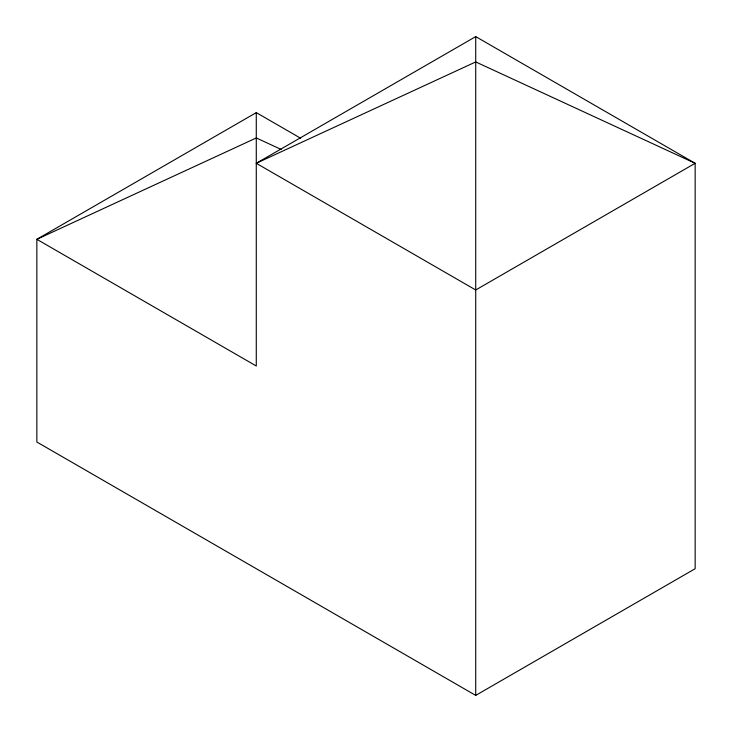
<?xml version="1.0" encoding="UTF-8"?>
<svg xmlns="http://www.w3.org/2000/svg" width="732" height="732" viewBox="0 0 732 732"><rect width="100%" height="100%" fill="white"/><g stroke="black" fill="none" stroke-linecap="round" stroke-linejoin="round"><path stroke-width="1.1" d="M300.76 138.302L256.282 112.618L36.847 239.309L36.847 442.018L475.718 695.4L695.153 568.709L695.153 163.291L475.718 36.6L256.282 163.291L475.718 289.982L695.153 163.291L475.718 61.936L256.282 163.291M281.125 149.429L256.282 137.955L36.847 239.309L256.282 366L256.282 112.618M475.718 36.6L475.718 695.4"/></g></svg>
